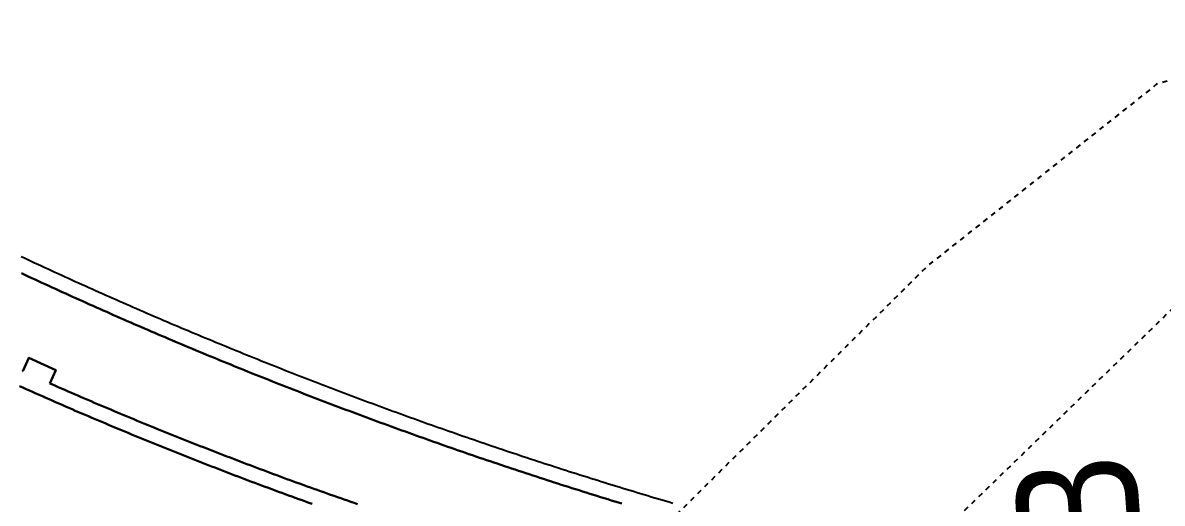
# Model space of a CAD drawing. Header units: millimetres. Extents: x 50357 to 985146, y 723188 to 1803594.
# Drawn here: x 829690.56 to 829713.63, y 818152.37 to 818162.09 of the extents above; entities that cross this region are included whole.
import ezdxf
from ezdxf.xclip import XClip

# ---------------------------------------------------------------- set-up
doc = ezdxf.new("R2010")
doc.units = ezdxf.units.MM
doc.header["$LTSCALE"] = 3
doc.header["$MEASUREMENT"] = 0
doc.linetypes.add('3A35X-MAGP-P-SB$0$3A35X-MAGP-P-SB$0$HIDDEN', pattern=[0.375, 0.25, -0.125])
doc.linetypes.add('x-baseplan$0$DGN Style 2', pattern=[1.94727e-06, 0, -1.94727e-06])
for name, color, linetype in [('-Section line', 7, 'Continuous'), ('00_Xref', 7, 'Continuous'), ('3A35X-MAGP-P-SB$0$UAJ-90BOUN', 7, 'Continuous'), ('LWK-STEPS', 8, 'Continuous'), ('UAJ-00XREF', 7, 'Continuous')]:
    doc.layers.add(name, color=color, linetype=linetype)
doc.layers.add('LWK-GA_PLANTERWALL', color=8, linetype='Continuous', lineweight=30)
doc.layers.add('x-baseplan$0$AR-ROAD_AR_BS_MI_', color=7, linetype='Continuous', true_color=0x6d6d6d)
doc.styles.add('Style-Arial', font='arial.ttf', dxfattribs={"width": 0.8, "height": 5})

# ---------------------------------------------------------------- blocks, each defined once
blk = doc.blocks.new('x-baseplan')
at = {"layer": 'x-baseplan$0$AR-ROAD_AR_BS_MI_', "linetype": 'x-baseplan$0$DGN Style 2', "flags": 128}
for points in [[(834344.623, 818162.092), (834344.39, 818162.07), (834343.831, 818162.007), (834343.273, 818161.935), (834342.717, 818161.852), (834342.162, 818161.76), (834341.609, 818161.659), (834341.057, 818161.547), (834340.508, 818161.427), (834339.961, 818161.296), (834339.416, 818161.156), (834338.874, 818161.007), (834338.335, 818160.848), (834333.704, 818157.177), (834236.421, 818060.844)], [(834307.466, 818126.034), (834344.611, 818162.085)]]:
    blk.add_lwpolyline(points, dxfattribs=at)
blk = doc.blocks.new('3A35X-MAGP-P-LD-00-0')
at = {"layer": 'LWK-GA_PLANTERWALL', "elevation": 0}
for points in [[(834514814, 818168674), (834514881, 818168644), (834514947, 818168615), (834515013, 818168585), (834515079, 818168555), (834515146, 818168526), (834515212, 818168497), (834515279, 818168467), (834515345, 818168438), (834515412, 818168409), (834515478, 818168380), (834515545, 818168351), (834515611, 818168321), (834515678, 818168293), (834515744, 818168264), (834515811, 818168235), (834515878, 818168206), (834515944, 818168177), (834516011, 818168149), (834516078, 818168120), (834516145, 818168091), (834516211, 818168063), (834516278, 818168034), (834516345, 818168006), (834516412, 818167978), (834516479, 818167950), (834516546, 818167921), (834516613, 818167893), (834516680, 818167865), (834516747, 818167837), (834516814, 818167809), (834516881, 818167781), (834516948, 818167753), (834517015, 818167726), (834517082, 818167698), (834517149, 818167670), (834517216, 818167643), (834517283, 818167615), (834517351, 818167588), (834517418, 818167560), (834517485, 818167533), (834517552, 818167506), (834517620, 818167478), (834517687, 818167451), (834517755, 818167424), (834517822, 818167397), (834517889, 818167370), (834517957, 818167343), (834518024, 818167316), (834518092, 818167290), (834518159, 818167263), (834518227, 818167236), (834518294, 818167209), (834518362, 818167183), (834518430, 818167156), (834518497, 818167130), (834518565, 818167104), (834518632, 818167077), (834518700, 818167051), (834518768, 818167025), (834518836, 818166999), (834518903, 818166973), (834518971, 818166947), (834519039, 818166921), (834519107, 818166895), (834519175, 818166869), (834519243, 818166843), (834519310, 818166817), (834519378, 818166792), (834519446, 818166766), (834519514, 818166741), (834519582, 818166715), (834519650, 818166690), (834519718, 818166665), (834519787, 818166639), (834519855, 818166614), (834519923, 818166589), (834519991, 818166564), (834520059, 818166539), (834520127, 818166514), (834520195, 818166489), (834520264, 818166464), (834520332, 818166439), (834520400, 818166414), (834520468, 818166390), (834520537, 818166365), (834520605, 818166341), (834520673, 818166316), (834520742, 818166292)], [(834514871, 818168977), (834514880, 818168973)], [(834514880, 818168973), (834515001, 818169245), (834515549, 818169000), (834515428, 818168729)], [(834515428, 818168729), (834515466, 818168713), (834515532, 818168683), (834515598, 818168654), (834515665, 818168625), (834515731, 818168596), (834515797, 818168568), (834515864, 818168539), (834515930, 818168510), (834515997, 818168481), (834516063, 818168453), (834516129, 818168424), (834516196, 818168396), (834516263, 818168367), (834516329, 818168339), (834516395, 818168311), (834516462, 818168282), (834516529, 818168254), (834516595, 818168226), (834516662, 818168198), (834516729, 818168170), (834516796, 818168142), (834516862, 818168114), (834516929, 818168086), (834516996, 818168058), (834517063, 818168031), (834517130, 818168003), (834517196, 818167975), (834517263, 818167948), (834517330, 818167920), (834517397, 818167893), (834517464, 818167865), (834517531, 818167838), (834517598, 818167811), (834517665, 818167784), (834517732, 818167757), (834517799, 818167729), (834517866, 818167702), (834517933, 818167676), (834518001, 818167649), (834518068, 818167622), (834518135, 818167595), (834518202, 818167568), (834518270, 818167542), (834518337, 818167515), (834518404, 818167489), (834518471, 818167462), (834518539, 818167436), (834518606, 818167409), (834518674, 818167383), (834518741, 818167357), (834518808, 818167331), (834518876, 818167305), (834518943, 818167279), (834519011, 818167253), (834519079, 818167227), (834519146, 818167201), (834519214, 818167175), (834519281, 818167149), (834519349, 818167124), (834519417, 818167098), (834519484, 818167073), (834519552, 818167047), (834519620, 818167022), (834519688, 818166996), (834519755, 818166971), (834519823, 818166946), (834519891, 818166920), (834519959, 818166895), (834520027, 818166870), (834520094, 818166845), (834520162, 818166820), (834520230, 818166795), (834520298, 818166771), (834520366, 818166746), (834520434, 818166721), (834520502, 818166697), (834520570, 818166672), (834520638, 818166647), (834520706, 818166623), (834520774, 818166599), (834520843, 818166574), (834520911, 818166550), (834520979, 818166526), (834521047, 818166502), (834521115, 818166478), (834521183, 818166454), (834521252, 818166430), (834521320, 818166406), (834521388, 818166382), (834521457, 818166358), (834521525, 818166334), (834521594, 818166311), (834521662, 818166287)]]:
    blk.add_lwpolyline(points, dxfattribs=at)
at = {"layer": 'LWK-GA_PLANTERWALL'}
blk.add_polyline3d([(834527014, 818166300, 0), (834526942, 818166322, 0), (834526869, 818166344, 0), (834526797, 818166366, 0), (834526725, 818166389, 0), (834526652, 818166411, 0), (834526580, 818166433, 0), (834526507, 818166456, 0), (834526435, 818166478, 0), (834526363, 818166501, 0), (834526291, 818166523, 0), (834526218, 818166546, 0), (834526146, 818166569, 0), (834526074, 818166591, 0), (834526001, 818166614, 0), (834525929, 818166637, 0), (834525857, 818166660, 0), (834525785, 818166683, 0), (834525713, 818166706, 0), (834525640, 818166730, 0), (834525568, 818166753, 0), (834525496, 818166776, 0), (834525424, 818166799, 0), (834525352, 818166823, 0), (834525280, 818166846, 0), (834525208, 818166870, 0), (834525136, 818166893, 0), (834525064, 818166917, 0), (834524992, 818166941, 0), (834524920, 818166964, 0), (834524848, 818166988, 0), (834524776, 818167012, 0), (834524704, 818167036, 0), (834524632, 818167060, 0), (834524561, 818167084, 0), (834524489, 818167108, 0), (834524417, 818167132, 0), (834524345, 818167156, 0), (834524273, 818167181, 0), (834524201, 818167205, 0), (834524130, 818167229, 0), (834524058, 818167254, 0), (834523986, 818167278, 0), (834523915, 818167303, 0), (834523843, 818167327, 0), (834523771, 818167352, 0), (834523700, 818167377, 0), (834523628, 818167402, 0), (834523557, 818167427, 0), (834523485, 818167451, 0), (834523413, 818167476, 0), (834523342, 818167501, 0), (834523271, 818167526, 0), (834523199, 818167552, 0), (834523127, 818167577, 0), (834523056, 818167602, 0), (834522985, 818167628, 0), (834522913, 818167653, 0), (834522842, 818167678, 0), (834522770, 818167704, 0), (834522699, 818167729, 0), (834522628, 818167755, 0), (834522557, 818167781, 0), (834522485, 818167806, 0), (834522414, 818167832, 0), (834522343, 818167858, 0), (834522272, 818167884, 0), (834522200, 818167910, 0), (834522129, 818167936, 0), (834522058, 818167962, 0), (834521987, 818167988, 0), (834521916, 818168014, 0), (834521845, 818168041, 0), (834521774, 818168067, 0), (834521703, 818168093, 0), (834521632, 818168120, 0), (834521561, 818168146, 0), (834521490, 818168173, 0), (834521419, 818168199, 0), (834521348, 818168226, 0), (834521277, 818168253, 0), (834521206, 818168280, 0), (834521135, 818168307, 0), (834521064, 818168333, 0), (834520994, 818168360, 0), (834520923, 818168387, 0), (834520852, 818168414, 0), (834520781, 818168442, 0), (834520710, 818168469, 0), (834520640, 818168496, 0), (834520569, 818168523, 0), (834520499, 818168551, 0), (834520428, 818168578, 0), (834520357, 818168606, 0), (834520287, 818168633, 0), (834520216, 818168661, 0), (834520146, 818168688, 0), (834520075, 818168716, 0), (834520004, 818168744, 0), (834519934, 818168772, 0), (834519864, 818168800, 0), (834519793, 818168827, 0), (834519723, 818168856, 0), (834519652, 818168884, 0), (834519582, 818168912, 0), (834519512, 818168940, 0), (834519441, 818168968, 0), (834519371, 818168996, 0), (834519301, 818169025, 0), (834519230, 818169053, 0), (834519160, 818169082, 0), (834519090, 818169110, 0), (834519020, 818169139, 0), (834518950, 818169167, 0), (834518879, 818169196, 0), (834518809, 818169225, 0), (834518739, 818169254, 0), (834518669, 818169282, 0), (834518599, 818169311, 0), (834518529, 818169340, 0), (834518459, 818169369, 0), (834518389, 818169398, 0), (834518319, 818169428, 0), (834518250, 818169457, 0), (834518180, 818169486, 0), (834518110, 818169515, 0), (834518040, 818169545, 0), (834517970, 818169574, 0), (834517900, 818169604, 0), (834517831, 818169633, 0), (834517761, 818169663, 0), (834517691, 818169693, 0), (834517622, 818169722, 0), (834517552, 818169752, 0), (834517482, 818169782, 0), (834517412, 818169812, 0), (834517343, 818169842, 0), (834517273, 818169872, 0), (834517204, 818169902, 0), (834517134, 818169932, 0), (834517065, 818169962, 0), (834516995, 818169992, 0), (834516926, 818170023, 0), (834516856, 818170053, 0), (834516787, 818170083, 0), (834516718, 818170114, 0), (834516648, 818170144, 0), (834516579, 818170175, 0), (834516510, 818170206, 0), (834516440, 818170236, 0), (834516371, 818170267, 0), (834516302, 818170298, 0), (834516233, 818170329, 0), (834516163, 818170360, 0), (834516094, 818170391, 0), (834516025, 818170422, 0), (834515956, 818170453, 0), (834515887, 818170484, 0), (834515818, 818170515, 0), (834515749, 818170546, 0), (834515680, 818170578, 0), (834515611, 818170609, 0), (834515542, 818170641, 0), (834515473, 818170672, 0), (834515404, 818170704, 0), (834515335, 818170735, 0), (834515266, 818170767, 0), (834515198, 818170799, 0), (834515129, 818170830, 0), (834515060, 818170862, 0), (834514991, 818170894, 0), (834514922, 818170926, 0), (834514854, 818170958, 0)], dxfattribs=at)
at = {"layer": 'LWK-STEPS', "ltscale": 0.5, "elevation": 0}
blk.add_lwpolyline([(834528043, 818166306), (834527970, 818166327), (834527898, 818166349), (834527825, 818166370), (834527753, 818166391), (834527680, 818166413), (834527608, 818166434), (834527536, 818166456), (834527463, 818166478), (834527391, 818166499), (834527319, 818166521), (834527246, 818166543), (834527174, 818166565), (834527102, 818166587), (834527030, 818166609), (834526957, 818166631), (834526885, 818166653), (834526813, 818166675), (834526741, 818166697), (834526669, 818166720), (834526596, 818166742), (834526524, 818166765), (834526452, 818166787), (834526380, 818166810), (834526308, 818166832), (834526236, 818166855), (834526164, 818166878), (834526092, 818166900), (834526020, 818166923), (834525948, 818166946), (834525876, 818166969), (834525804, 818166992), (834525732, 818167015), (834525660, 818167038), (834525588, 818167061), (834525517, 818167085), (834525445, 818167108), (834525373, 818167131), (834525301, 818167155), (834525229, 818167178), (834525158, 818167202), (834525086, 818167225), (834525014, 818167249), (834524942, 818167273), (834524871, 818167297), (834524799, 818167320), (834524727, 818167344), (834524656, 818167368), (834524584, 818167392), (834524513, 818167416), (834524441, 818167441), (834524369, 818167465), (834524298, 818167489), (834524226, 818167513), (834524155, 818167538), (834524083, 818167562), (834524012, 818167587), (834523941, 818167611), (834523869, 818167636), (834523798, 818167660), (834523726, 818167685), (834523655, 818167710), (834523584, 818167735), (834523512, 818167760), (834523441, 818167785), (834523370, 818167810), (834523299, 818167835), (834523227, 818167860), (834523156, 818167885), (834523085, 818167910), (834523014, 818167935), (834522943, 818167961), (834522872, 818167986), (834522801, 818168012), (834522729, 818168037), (834522658, 818168063), (834522587, 818168088), (834522516, 818168114), (834522445, 818168140), (834522374, 818168166), (834522303, 818168192), (834522232, 818168218), (834522162, 818168244), (834522091, 818168270), (834522020, 818168296), (834521949, 818168322), (834521878, 818168348), (834521807, 818168375), (834521737, 818168401), (834521666, 818168427), (834521595, 818168454), (834521524, 818168480), (834521454, 818168507), (834521383, 818168533), (834521312, 818168560), (834521242, 818168587), (834521171, 818168614), (834521100, 818168641), (834521030, 818168668), (834520959, 818168695), (834520889, 818168722), (834520818, 818168749), (834520748, 818168776), (834520677, 818168803), (834520607, 818168830), (834520537, 818168858), (834520466, 818168885), (834520396, 818168913), (834520326, 818168940), (834520255, 818168968), (834520185, 818168995), (834520115, 818169023), (834520044, 818169051), (834519974, 818169078), (834519904, 818169106), (834519834, 818169134), (834519764, 818169162), (834519693, 818169190), (834519623, 818169218), (834519553, 818169246), (834519483, 818169275), (834519413, 818169303), (834519343, 818169331), (834519273, 818169360), (834519203, 818169388), (834519133, 818169416), (834519063, 818169445), (834518993, 818169474), (834518924, 818169502), (834518854, 818169531), (834518784, 818169560), (834518714, 818169589), (834518644, 818169618), (834518574, 818169646), (834518505, 818169675), (834518435, 818169704), (834518365, 818169734), (834518296, 818169763), (834518226, 818169792), (834518156, 818169821), (834518087, 818169851), (834518017, 818169880), (834517948, 818169909), (834517878, 818169939), (834517809, 818169969), (834517739, 818169998), (834517670, 818170028), (834517600, 818170058), (834517531, 818170087), (834517462, 818170117), (834517392, 818170147), (834517323, 818170177), (834517254, 818170207), (834517184, 818170237), (834517115, 818170267), (834517046, 818170298), (834516977, 818170328), (834516907, 818170358), (834516838, 818170389), (834516769, 818170419), (834516700, 818170449), (834516631, 818170480), (834516562, 818170511), (834516493, 818170541), (834516424, 818170572), (834516355, 818170603), (834516286, 818170634), (834516217, 818170664), (834516148, 818170695), (834516079, 818170726), (834516010, 818170757), (834515942, 818170788), (834515873, 818170820), (834515804, 818170851), (834515735, 818170882), (834515667, 818170914), (834515598, 818170945), (834515529, 818170976), (834515461, 818171008), (834515392, 818171039), (834515323, 818171071), (834515255, 818171103), (834515186, 818171134), (834515118, 818171166), (834515049, 818171198), (834514981, 818171230), (834514912, 818171262), (834514844, 818171294)], dxfattribs=at)

msp = doc.modelspace()

# ---------------------------------------------------------------- hatches: boundary and pattern name
h = msp.add_hatch()
h.set_pattern_fill('NET3', color=256, scale=9)
h.set_pattern_definition([(273.9989, (830404.9786, 818244.1101), (1.122261, 0.0784547), []), (333.9989, (830404.9786, 818244.1101), (0.4931868, 1.0111339), []), (33.9989, (830404.9786, 818244.1101), (-0.6290742, 0.9326793), [])])
edge = h.paths.add_edge_path()
edge.add_arc((829734.1247, 818255.0253), 117.4715, 237.761019, 253.81498)
edge.add_line((829701.3807, 818142.2096), (829701.2049, 818141.3943))
edge.add_line((829701.2049, 818141.3943), (829702.0459, 818141.2668))
edge.add_line((829702.0459, 818141.2668), (829699.6453, 818130.3721))
edge.add_line((829699.6453, 818130.3721), (829708.1263, 818128.5034))
edge.add_line((829708.1263, 818128.5034), (829715.9478, 818129.0234))
edge.add_line((829715.9478, 818129.0234), (829716.2751, 818129.4894))
edge.add_line((829716.2751, 818129.4894), (829717.0285, 818119.314))
edge.add_line((829717.0285, 818119.314), (829710.5492, 818118.8337))
edge.add_line((829710.5492, 818118.8337), (829710.9721, 818113.1293))
edge.add_line((829710.9721, 818113.1293), (829713.1213, 818113.2886))
edge.add_line((829713.1213, 818113.2886), (829713.2501, 818111.5512))
edge.add_line((829713.2501, 818111.5512), (829717.5795, 818111.8722))
edge.add_line((829717.5795, 818111.8722), (829719.0283, 818092.3044))
edge.add_line((829719.0283, 818092.3044), (829676.0796, 818089.121))
edge.add_line((829676.0796, 818089.121), (829674.1781, 818115.453))
edge.add_line((829674.1781, 818115.453), (829686.1375, 818116.3397))
edge.add_line((829686.1375, 818116.3397), (829685.6707, 818122.6364))
edge.add_line((829685.6707, 818122.6364), (829673.7174, 818121.7503))
edge.add_line((829673.7174, 818121.7503), (829673.3243, 818127.0534))
edge.add_line((829673.3243, 818127.0534), (829673.5753, 818127.0719))
edge.add_line((829673.5753, 818127.0719), (829671.4593, 818155.6643))

# ---------------------------------------------------------------- linework, layer by layer
at = {"layer": '3A35X-MAGP-P-SB$0$UAJ-90BOUN', "linetype": '3A35X-MAGP-P-SB$0$3A35X-MAGP-P-SB$0$HIDDEN', "ltscale": 100, "const_width": 0.5}
msp.add_lwpolyline([(829671.4593, 818155.6643, 0.0701634), (829701.3807, 818142.2096), (829701.2049, 818141.3943), (829715.3015, 818138.2417), (829715.9519, 818129.4663), (829716.2751, 818129.4894), (829717.0285, 818119.314), (829710.5492, 818118.8337), (829710.9721, 818113.1293), (829713.1213, 818113.2886), (829713.2501, 818111.5512), (829717.5795, 818111.8722), (829719.0283, 818092.3044), (829676.0796, 818089.121), (829674.1781, 818115.453), (829686.1375, 818116.3397), (829685.6707, 818122.6364), (829673.7174, 818121.7503), (829673.3243, 818127.0534), (829673.5753, 818127.0719), (829671.4593, 818155.6643)], format="xyb", dxfattribs=at)

# ---------------------------------------------------------------- block references
at = {"layer": '00_Xref'}
ref = msp.add_blockref('x-baseplan', (-4624.8147, 0), dxfattribs=at)
XClip(ref).set_block_clipping_path([(834202.4041511728, 818417.7787976696), (834906.6320897909, 818467.0097314056), (834956.0121295976, 817760.6488927433), (834251.7841909796, 817711.4179590072)])

# ---------------------------------------------------------------- next in the draw order: block references
at = {"layer": 'UAJ-00XREF', "ltscale": 0.5, "xscale": 0.0009999999999999998, "yscale": 0.0009999999999999998, "zscale": 0.0009999999999999998, "rotation": 359.9752874263863}
msp.add_blockref('3A35X-MAGP-P-LD-00-0', (-5177.1309, 346.0788, -0.0001), dxfattribs=at)

# ---------------------------------------------------------------- next in the draw order: texts
at = {"layer": '-Section line', "linetype": 'Continuous', "lineweight": 13, "insert": (829710.7292, 818151.3763), "char_height": 2.5, "width": 2.34967, "attachment_point": 1, "rotation": 94, "style": 'Style-Arial'}
msp.add_mtext('B', dxfattribs=at)

doc.saveas('drawing.dxf')
